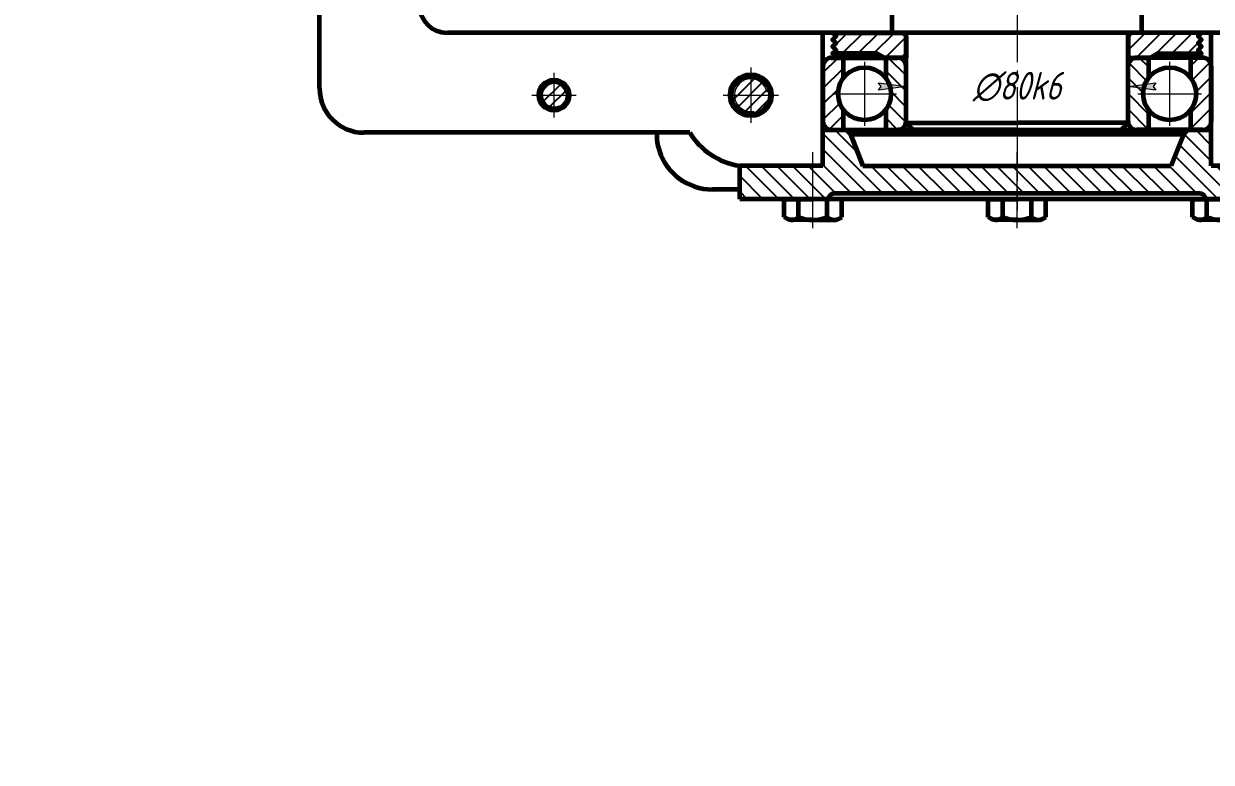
# Model space of a CAD drawing. Header units: millimetres. Extents: x 0 to 420, y 0 to 594.
# Drawn here: x 0 to 214.1, y 0 to 133.1 of the extents above; entities that cross this region are included whole.
import ezdxf

# ---------------------------------------------------------------- set-up
doc = ezdxf.new("R2010")
doc.units = ezdxf.units.MM
for name, pattern in [('K5LT_AXLED', [18.38, 13.88, -1.5, 1.5, -1.5]), ('K5LT_BASIC', [0]), ('K5LT_THIN', [0])]:
    doc.linetypes.add(name, pattern=pattern)
for name, color, linetype in [('Валы', 7, 'Continuous'), ('Корпус', 7, 'Continuous'), ('Подшипниковые узлы', 7, 'Continuous'), ('Размеры', 7, 'Continuous'), ('Системный слой', 7, 'Continuous')]:
    doc.layers.add(name, color=color, linetype=linetype)
doc.styles.add('KDIMTEXTSTYLE', font='GOST_AU.SHX', dxfattribs={"width": 0.96, "oblique": 15, "height": 5})
doc.dimstyles.new('KDIMSTYLE (0.50)', dxfattribs={"dimtxt": 5, "dimasz": 1, "dimexe": 2, "dimexo": 0, "dimgap": 1, "dimtad": 1, "dimlfac": 2, "dimtxsty": 'KDIMTEXTSTYLE', "dimsah": 1, "dimcen": 0, "dimdle": 1, "dimadec": 0, "dimazin": 0, "dimtfac": 0.667, "dimtmove": 0, "dimatfit": 3, "dimfxl": 1, "dimtvp": 1, "dimtolj": 1, "dimtzin": 0, "dimarcsym": 0})
pattern_1 = [(45, (0, 0), (-1.414214, 1.414214), [])]
pattern_2 = [(-45, (0, 0), (1.414214, 1.414214), [])]
pattern_3 = [(45, (0, 0), (-1.06066, 1.06066), [])]

# ---------------------------------------------------------------- blocks, each defined once
blk = doc.blocks.new('U27')
at = {"layer": 'Корпус', "color": 150, "linetype": 'K5LT_BASIC', "lineweight": 60, "true_color": 0x0080ff}
blk.add_line((353.82, 131.5), (76.32, 131.5), dxfattribs=at)
blk.add_arc((76.32, 136.5), 5, 180, 270, dxfattribs=at)
blk = doc.blocks.new('U30')
at = {"layer": 'Подшипниковые узлы'}
h = blk.add_hatch(dxfattribs=at)
h.set_pattern_fill('', angle=45, style=0, pattern_type=0)
h.set_pattern_definition(pattern_1)
edge = h.paths.add_edge_path()
edge.add_line((147.76, 117.64), (146.93, 119.4))
edge.add_line((146.93, 119.4), (146.88, 121.34))
edge.add_line((146.88, 121.34), (147.61, 123.14))
edge.add_line((147.61, 123.14), (147.76, 123.36))
edge.add_line((147.76, 123.36), (147.76, 127))
edge.add_line((147.76, 127), (145.57, 127))
edge.add_line((145.57, 127), (144.56, 126.61))
edge.add_line((144.56, 126.61), (144.08, 125.65))
edge.add_line((144.08, 125.65), (144.07, 125.5))
edge.add_line((144.07, 125.5), (144.07, 115.5))
edge.add_line((144.07, 115.5), (144.45, 114.5))
edge.add_line((144.45, 114.5), (145.42, 114.01))
edge.add_line((145.42, 114.01), (145.57, 114))
edge.add_line((145.57, 114), (147.76, 114))
edge.add_line((147.76, 114), (147.76, 117.64))
h = blk.add_hatch(dxfattribs=at)
h.set_pattern_fill('', angle=-45, style=0, pattern_type=0)
h.set_pattern_definition(pattern_2)
edge = h.paths.add_edge_path()
edge.add_line((159.07, 115.5), (159.07, 125.5))
edge.add_line((159.07, 125.5), (158.68, 126.51))
edge.add_line((158.68, 126.51), (157.72, 126.99))
edge.add_line((157.72, 126.99), (157.57, 127))
edge.add_line((157.57, 127), (155.38, 127))
edge.add_line((155.38, 127), (155.38, 123.36))
edge.add_line((155.38, 123.36), (156.2, 121.6))
edge.add_line((156.2, 121.6), (156.26, 119.66))
edge.add_line((156.26, 119.66), (155.53, 117.86))
edge.add_line((155.53, 117.86), (155.38, 117.64))
edge.add_line((155.38, 117.64), (155.38, 114))
edge.add_line((155.38, 114), (157.57, 114))
edge.add_line((157.57, 114), (158.57, 114.39))
edge.add_line((158.57, 114.39), (159.06, 115.35))
edge.add_line((159.06, 115.35), (159.07, 115.5))
h = blk.add_hatch(dxfattribs=at)
h.set_pattern_fill('', angle=-45, style=0, pattern_type=0)
h.set_pattern_definition(pattern_2)
h.paths.add_polyline_path([(202.76, 117.64), (201.93, 119.4), (201.88, 121.34), (202.61, 123.14), (202.76, 123.36), (202.76, 127), (200.57, 127), (199.56, 126.61), (199.08, 125.65), (199.07, 125.5), (199.07, 115.5), (199.45, 114.5), (200.42, 114.01), (200.57, 114), (202.76, 114)])
h = blk.add_hatch(dxfattribs=at)
h.set_pattern_fill('', angle=45, style=0, pattern_type=0)
h.set_pattern_definition(pattern_1)
h.paths.add_polyline_path([(214.07, 115.5), (214.07, 125.5), (213.68, 126.51), (212.72, 126.99), (212.57, 127), (210.38, 127), (210.38, 123.36), (211.2, 121.6), (211.26, 119.66), (210.53, 117.86), (210.38, 117.64), (210.38, 114), (212.57, 114), (213.57, 114.39), (214.06, 115.35)])
at = {"layer": 'Подшипниковые узлы', "color": 150, "linetype": 'K5LT_BASIC', "lineweight": 60, "true_color": 0x0080ff}
for p, q in [((145.57, 127), (157.57, 127)), ((147.76, 123.36), (147.76, 127)), ((155.38, 127), (155.38, 123.36)), ((212.57, 127), (200.57, 127)), ((202.76, 127), (202.76, 123.36)), ((210.38, 123.36), (210.38, 127)), ((144.07, 125.5), (144.07, 115.5)), ((159.07, 115.5), (159.07, 125.5)), ((199.07, 115.5), (199.07, 125.5)), ((214.07, 125.5), (214.07, 115.5)), ((147.76, 114), (147.76, 117.64)), ((155.38, 117.64), (155.38, 114)), ((202.76, 117.64), (202.76, 114)), ((210.38, 114), (210.38, 117.64)), ((145.57, 114), (157.57, 114)), ((212.57, 114), (200.57, 114))]:
    blk.add_line(p, q, dxfattribs=at)
at = {"layer": 'Подшипниковые узлы', "color": 30, "linetype": 'K5LT_AXLED', "lineweight": 18, "true_color": 0xff8000}
for p, q in [((151.57, 126.26), (151.57, 114.74)), ((206.57, 126.26), (206.57, 114.74)), ((145.81, 120.5), (157.33, 120.5)), ((200.81, 120.5), (212.33, 120.5))]:
    blk.add_line(p, q, dxfattribs=at)
at = {"layer": 'Подшипниковые узлы', "color": 150, "linetype": 'K5LT_BASIC', "lineweight": 60, "true_color": 0x0080ff}
for centre in [(151.57, 120.5), (206.57, 120.5)]:
    blk.add_circle(centre, 4.76, dxfattribs=at)
for centre, start, end in [((145.57, 125.5), 90, 180), ((157.57, 125.5), 0, 90), ((200.57, 125.5), 90, 180), ((212.57, 125.5), 0, 90), ((145.57, 115.5), 180, 270), ((157.57, 115.5), 270, 0), ((200.57, 115.5), 180, 270), ((212.57, 115.5), 270, 0)]:
    blk.add_arc(centre, 1.5, start, end, dxfattribs=at)
blk = doc.blocks.new('U35')
at = {"layer": 'Корпус', "color": 30, "linetype": 'K5LT_AXLED', "lineweight": 18, "true_color": 0xff8000}
for p, q in [((131.07, 125.25), (131.07, 120.25)), ((126.07, 120.25), (131.07, 120.25)), ((131.07, 120.25), (136.07, 120.25)), ((131.07, 120.25), (131.07, 115.25))]:
    blk.add_line(p, q, dxfattribs=at)
at = {"layer": 'Корпус', "color": 150, "linetype": 'K5LT_BASIC', "lineweight": 60, "true_color": 0x0080ff}
blk.add_circle((131.07, 120.25), 3.5, dxfattribs=at)
at = {"layer": 'Корпус', "color": 7, "linetype": 'K5LT_THIN', "lineweight": 18}
blk.add_arc((131.07, 120.25), 2.96, 10, 280, dxfattribs=at)
blk = doc.blocks.new('U43')
at = {"layer": 'Корпус', "color": 30, "linetype": 'K5LT_AXLED', "lineweight": 18, "true_color": 0xff8000}
for p, q in [((95.58, 124.25), (95.58, 120.25)), ((91.58, 120.25), (95.58, 120.25)), ((95.58, 120.25), (99.58, 120.25)), ((95.58, 120.25), (95.58, 116.25))]:
    blk.add_line(p, q, dxfattribs=at)
at = {"layer": 'Корпус', "color": 150, "linetype": 'K5LT_BASIC', "lineweight": 60, "true_color": 0x0080ff}
blk.add_circle((95.58, 120.25), 2.5, dxfattribs=at)
at = {"layer": 'Корпус', "color": 7, "linetype": 'K5LT_THIN', "lineweight": 18}
blk.add_arc((95.58, 120.25), 2.1, 10, 280, dxfattribs=at)
blk = doc.blocks.new('U52')
at = {"layer": 'Подшипниковые узлы', "color": 30, "linetype": 'K5LT_AXLED', "lineweight": 18, "true_color": 0xff8000}
blk.add_line((215.87, 96.25), (215.87, 110), dxfattribs=at)
at = {"layer": 'Подшипниковые узлы', "color": 150, "linetype": 'K5LT_BASIC', "lineweight": 60, "true_color": 0x0080ff}
for p, q in [((210.68, 98.28), (210.68, 101.5)), ((210.68, 101.5), (215.87, 101.5)), ((213.28, 98.28), (213.28, 101.5)), ((221.07, 101.5), (215.87, 101.5)), ((218.47, 98.28), (218.47, 101.5)), ((221.07, 98.28), (221.07, 101.5)), ((211.6, 97.75), (210.68, 98.28)), ((215.87, 97.75), (211.6, 97.75)), ((215.87, 97.75), (220.15, 97.75)), ((220.15, 97.75), (221.07, 98.28))]:
    blk.add_line(p, q, dxfattribs=at)
for centre, radius, start, end in [((212.02, 99.62), 1.83, 241.0192, 313.1636), ((215.87, 104.36), 6.61, 246.8627, 270), ((215.87, 104.36), 6.61, 270, 293.1373), ((219.72, 99.62), 1.83, 226.8364, 298.9808)]:
    blk.add_arc(centre, radius, start, end, dxfattribs=at)
blk = doc.blocks.new('U53')
at = {"layer": 'Подшипниковые узлы', "color": 30, "linetype": 'K5LT_AXLED', "lineweight": 18, "true_color": 0xff8000}
blk.add_line((179.07, 96.25), (179.07, 110), dxfattribs=at)
at = {"layer": 'Подшипниковые узлы', "color": 150, "linetype": 'K5LT_BASIC', "lineweight": 60, "true_color": 0x0080ff}
for p, q in [((173.87, 98.28), (173.87, 101.5)), ((173.87, 101.5), (179.07, 101.5)), ((176.47, 98.28), (176.47, 101.5)), ((184.26, 101.5), (179.07, 101.5)), ((181.67, 98.28), (181.67, 101.5)), ((184.26, 98.28), (184.26, 101.5)), ((174.79, 97.75), (173.87, 98.28)), ((179.07, 97.75), (174.79, 97.75)), ((179.07, 97.75), (183.34, 97.75)), ((183.34, 97.75), (184.26, 98.28))]:
    blk.add_line(p, q, dxfattribs=at)
for centre, radius, start, end in [((175.22, 99.62), 1.83, 241.0192, 313.1636), ((179.07, 104.36), 6.61, 246.8627, 270), ((179.07, 104.36), 6.61, 270, 293.1373), ((182.92, 99.62), 1.83, 226.8364, 298.9808)]:
    blk.add_arc(centre, radius, start, end, dxfattribs=at)
blk = doc.blocks.new('U54')
at = {"layer": 'Подшипниковые узлы', "color": 30, "linetype": 'K5LT_AXLED', "lineweight": 18, "true_color": 0xff8000}
blk.add_line((142.26, 96.25), (142.26, 110), dxfattribs=at)
at = {"layer": 'Подшипниковые узлы', "color": 150, "linetype": 'K5LT_BASIC', "lineweight": 60, "true_color": 0x0080ff}
for p, q in [((137.07, 98.28), (137.07, 101.5)), ((137.07, 101.5), (142.26, 101.5)), ((139.66, 98.28), (139.66, 101.5)), ((147.46, 101.5), (142.26, 101.5)), ((144.86, 98.28), (144.86, 101.5)), ((147.46, 98.28), (147.46, 101.5)), ((137.99, 97.75), (137.07, 98.28)), ((142.26, 97.75), (137.99, 97.75)), ((142.26, 97.75), (146.54, 97.75)), ((146.54, 97.75), (147.46, 98.28))]:
    blk.add_line(p, q, dxfattribs=at)
for centre, radius, start, end in [((138.41, 99.62), 1.83, 241.0192, 313.1636), ((142.26, 104.36), 6.61, 246.8627, 270), ((142.26, 104.36), 6.61, 270, 293.1373), ((146.11, 99.62), 1.83, 226.8364, 298.9808)]:
    blk.add_arc(centre, radius, start, end, dxfattribs=at)
blk = doc.blocks.new('KDIMARROW_01')
at = {"layer": 'Системный слой'}
blk.add_hatch(color=0, dxfattribs=at).paths.add_polyline_path([(-5, -0.66), (0, 0), (-5, 0.66), (-4.5, 0)])
at = {"layer": 'Системный слой', "color": 0, "linetype": 'K5LT_THIN', "lineweight": 18}
for p, q in [((-4.5, 0), (-5, 0.66)), ((-5, 0.66), (0, 0)), ((0, 0), (-5, -0.66)), ((-5, -0.66), (-4.5, 0)), ((0, 0), (-1, 0))]:
    blk.add_line(p, q, dxfattribs=at)

msp = doc.modelspace()

# ---------------------------------------------------------------- hatches: boundary and pattern name
at = {"layer": 'Корпус'}
h = msp.add_hatch(dxfattribs=at)
h.set_pattern_fill('', angle=45, style=0, pattern_type=0)
h.set_pattern_definition(pattern_3)
h.paths.add_polyline_path([(98.0805, 120.2507), (97.6885, 121.5947), (96.6354, 122.5172), (95.2515, 122.7289), (93.9708, 122.1635), (93.1948, 120.9982), (93.167, 119.5985), (93.8961, 118.4033), (95.1534, 117.7874), (96.5446, 117.944), (97.6334, 118.824), (98.0785, 120.1514)])
h = msp.add_hatch(dxfattribs=at)
h.set_pattern_fill('', angle=45, style=0, pattern_type=0)
h.set_pattern_definition(pattern_3)
h.paths.add_polyline_path([(134.568, 120.2507), (134.1737, 121.8645), (133.0796, 123.1148), (131.5324, 123.7197), (129.8805, 123.5431), (128.4961, 122.6246), (127.6912, 121.1713), (127.6471, 119.5106), (128.3737, 118.0166), (129.7074, 117.0259), (131.3476, 116.7619), (132.9248, 117.2838), (134.0836, 118.4742), (134.563, 120.0649)])
at = {"layer": 'Подшипниковые узлы'}
h = msp.add_hatch(dxfattribs=at)
h.set_pattern_fill('', angle=45, style=0, pattern_type=0)
h.set_pattern_definition(pattern_1)
h.paths.add_polyline_path([(153.768, 127.7507), (155.093, 127.0007), (157.568, 127.0007), (159.068, 127.0007), (159.068, 130.7007), (158.8336, 131.2663), (158.268, 131.5007), (157.818, 131.5007), (145.818, 131.5007), (146.443, 130.8757), (145.818, 130.2507), (146.443, 129.6257), (145.818, 129.0007), (146.443, 128.3757), (145.818, 127.7507)])
h = msp.add_hatch(dxfattribs=at)
h.set_pattern_fill('', angle=45, style=0, pattern_type=0)
h.set_pattern_definition(pattern_1)
h.paths.add_polyline_path([(204.368, 127.7507), (203.043, 127.0007), (200.568, 127.0007), (199.068, 127.0007), (199.068, 130.7007), (199.3023, 131.2663), (199.868, 131.5007), (200.318, 131.5007), (212.318, 131.5007), (211.693, 130.8757), (212.318, 130.2507), (211.693, 129.6257), (212.318, 129.0007), (211.693, 128.3757), (212.318, 127.7507)])
h = msp.add_hatch(dxfattribs=at)
h.set_pattern_fill('', angle=-45, style=0, pattern_type=0)
h.set_pattern_definition(pattern_2)
h.paths.add_polyline_path([(214.068, 107.5007), (214.068, 114.0007), (212.568, 114.0007), (209.868, 114.0007), (209.118, 113.2507), (206.868, 107.5007), (151.268, 107.5007), (149.018, 113.2507), (148.268, 114.0007), (145.568, 114.0007), (144.068, 114.0007), (144.068, 107.5007), (129.068, 107.5007), (129.068, 101.5007), (145.068, 101.5007), (145.3608, 102.2078), (146.068, 102.5007), (212.068, 102.5007), (212.7751, 102.2078), (213.068, 101.5007), (229.068, 101.5007), (229.068, 107.5007)])

# ---------------------------------------------------------------- linework, layer by layer
at = {"layer": 'Валы', "color": 150, "linetype": 'K5LT_BASIC', "lineweight": 60, "true_color": 0x0080ff}
for p, q in [((156.568, 131.5007), (156.568, 136.7507)), ((201.568, 131.5007), (201.568, 136.7507)), ((159.068, 115.2507), (159.068, 131.5007)), ((199.068, 115.2507), (199.068, 131.5007)), ((160.318, 114.0007), (159.068, 115.2507)), ((159.068, 115.2507), (179.068, 115.2507)), ((179.068, 114.0007), (160.318, 114.0007)), ((199.068, 115.2507), (179.068, 115.2507)), ((179.068, 114.0007), (197.818, 114.0007)), ((197.818, 114.0007), (199.068, 115.2507))]:
    msp.add_line(p, q, dxfattribs=at)
at = {"layer": 'Корпус', "color": 150, "linetype": 'K5LT_BASIC', "lineweight": 60, "true_color": 0x0080ff}
for p, q in [((53.318, 121.5007), (53.318, 229.5007)), ((144.068, 114.0007), (144.068, 131.5007)), ((214.068, 114.0007), (214.068, 131.5007)), ((120.068, 113.5007), (61.318, 113.5007)), ((129.068, 103.2632), (124.093, 103.2632))]:
    msp.add_line(p, q, dxfattribs=at)
for centre, radius in [((95.5805, 120.2507), 2.75), ((131.068, 120.2507), 3.75)]:
    msp.add_circle(centre, radius, dxfattribs=at)
for centre, radius, start, end in [((61.318, 121.5007), 8, 180, 270), ((124.1028, 113.2713), 10.0124, 178.687653, 233.113302), ((131.068, 120.2507), 12.9059, 211.534792, 261.085073), ((124.093, 113.2632), 10, 233.130102, 270)]:
    msp.add_arc(centre, radius, start, end, dxfattribs=at)
at = {"layer": 'Подшипниковые узлы', "color": 150, "linetype": 'K5LT_BASIC', "lineweight": 60, "true_color": 0x0080ff}
for p, q in [((144.068, 107.5007), (144.068, 114.0007)), ((144.068, 114.0007), (148.268, 114.0007)), ((148.268, 114.0007), (149.018, 113.2507)), ((160.318, 114.0007), (157.568, 114.0007)), ((197.818, 114.0007), (200.568, 114.0007)), ((209.868, 114.0007), (209.118, 113.2507)), ((209.868, 114.0007), (214.068, 114.0007)), ((214.068, 107.5007), (214.068, 114.0007)), ((149.018, 113.2507), (151.268, 107.5007)), ((149.018, 113.2507), (209.118, 113.2507)), ((209.118, 113.2507), (206.868, 107.5007)), ((129.068, 101.5007), (129.068, 107.5007)), ((144.068, 107.5007), (129.068, 107.5007)), ((151.268, 107.5007), (206.868, 107.5007)), ((229.068, 107.5007), (214.068, 107.5007)), ((145.068, 101.5007), (129.068, 101.5007)), ((213.068, 101.5007), (145.068, 101.5007)), ((212.068, 102.5007), (146.068, 102.5007)), ((229.068, 101.5007), (213.068, 101.5007))]:
    msp.add_line(p, q, dxfattribs=at)
for points in [[(159.068, 130.7007), (159.068, 127.0007), (155.093, 127.0007), (153.768, 127.7507), (145.818, 127.7507), (146.443, 128.3757), (145.818, 129.0007), (146.443, 129.6257), (145.818, 130.2507), (146.443, 130.8757), (145.818, 131.5007), (157.818, 131.5007), (158.268, 131.5007, -0.41421356)], [(199.068, 130.7007), (199.068, 127.0007), (203.043, 127.0007), (204.368, 127.7507), (212.318, 127.7507), (211.693, 128.3757), (212.318, 129.0007), (211.693, 129.6257), (212.318, 130.2507), (211.693, 130.8757), (212.318, 131.5007), (200.318, 131.5007), (199.868, 131.5007, 0.41421356)]]:
    msp.add_lwpolyline(points, format="xyb", close=True, dxfattribs=at)
for centre, start, end in [((146.068, 101.5007), 90, 180), ((212.068, 101.5007), 0, 90)]:
    msp.add_arc(centre, 1, start, end, dxfattribs=at)
at = {"layer": 'Системный слой', "color": 30, "linetype": 'K5LT_AXLED', "lineweight": 18, "true_color": 0xff8000}
msp.add_line((179.068, 305.5007), (179.068, 99.5007), dxfattribs=at)

# ---------------------------------------------------------------- block references
for name in ['U43', 'U35']:
    msp.add_blockref(name, (0, 0))
at = {"layer": 'Корпус'}
msp.add_blockref('U27', (0, 0), dxfattribs=at)
at = {"layer": 'Подшипниковые узлы'}
for name in ['U30', 'U54', 'U53', 'U52']:
    msp.add_blockref(name, (0, 0), dxfattribs=at)

# ---------------------------------------------------------------- dimensions: what is measured, and where the dimension line sits
at = {"layer": 'Размеры', "color": 7}
msp.add_linear_dim(base=(387.7317, 303.5007), p1=(318.568, 66.0007), p2=(195.568, 303.5007), angle=90, location=(387.7317, 184.5007), dimstyle='KDIMSTYLE (0.50)', override={"dimexo": 0, "dimpost": '\\H5.0;\\W0.965;\\Q15;<>', "dimblk1": 'KDIMARROW_01', "dimblk2": 'KDIMARROW_01', "dimse1": 0, "dimse2": 0, "dimclrt": 7, "dimtolj": 1}, dxfattribs=at).render()
msp.add_linear_dim(base=(159.068, 121.7856), p1=(199.068, 122.0058), p2=(159.068, 121.7856), location=(179.068, 121.7856), dimstyle='KDIMSTYLE (0.50)', override={"dimexo": 0, "dimpost": '\\H5.0;\\W0.965;\\Q15;∅<>\\H5.0;\\W0.965;\\Q15;\\Q15;k6', "dimblk1": 'KDIMARROW_01', "dimblk2": 'KDIMARROW_01', "dimse1": 0, "dimse2": 0, "dimclrt": 7, "dimtolj": 1}, dxfattribs=at).render()

doc.saveas('drawing.dxf')
